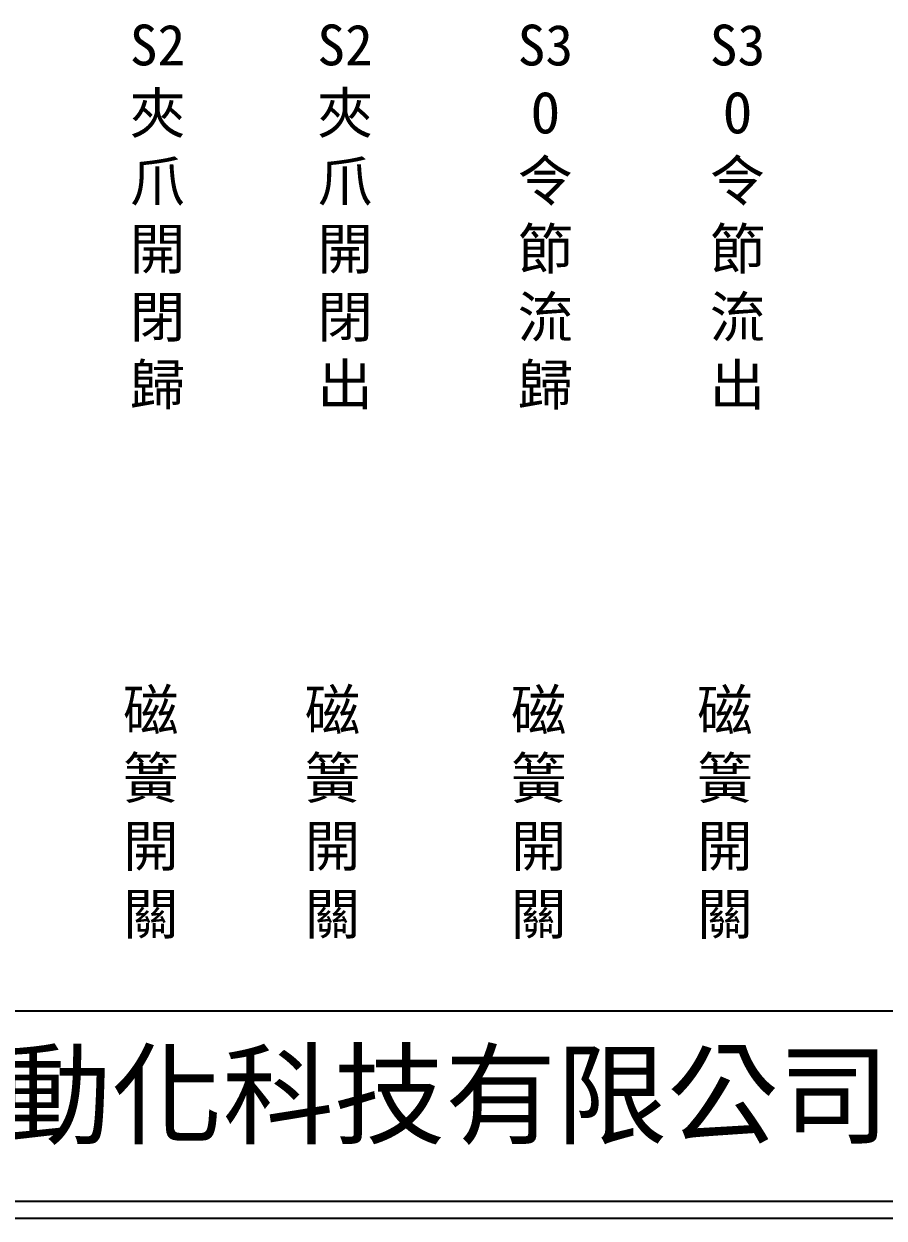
# Model space of a CAD drawing. Extents: x 275 to 562, y 265 to 469.
# Drawn here: x 339.8 to 403.1, y 264.9 to 352.8 of the extents above; entities that cross this region are included whole.
import ezdxf

# ---------------------------------------------------------------- set-up
doc = ezdxf.new("R2010")
doc.units = 0
doc.layers.add('圖框層', color=7, linetype='CONTINUOUS')
doc.layers.add('標尺寸層', color=3, linetype='CONTINUOUS')
doc.styles.add('CNS', font='romanc.shx', dxfattribs={"bigfont": 'chineset.shx'})
doc.styles.add('STSL', font='kaiu.ttf')

msp = doc.modelspace()

# ---------------------------------------------------------------- linework, layer by layer
at = {"layer": '圖框層', "color": 7}
for p, q in [((276.148, 280.195), (560.648, 280.195)), ((276.148, 266.195), (560.648, 266.195)), ((274.898, 264.945), (561.898, 264.945))]:
    msp.add_line(p, q, dxfattribs=at)

# ---------------------------------------------------------------- texts
at = {"layer": '圖框層', "color": 4, "style": 'STSL'}
msp.add_text('泓陞自動化科技有限公司', height=6, dxfattribs=at).set_placement((313.501, 271.022))
at = {"layer": '標尺寸層', "color": 7, "char_height": 3, "width": 4.96081, "attachment_point": 5, "style": 'CNS'}
for s, insert in [('{\\fDFKai-SB|b0|i0|c136|p65;S2\\P夾爪開閉歸}', (349.623, 338.611)), ('{\\fDFKai-SB|b0|i0|c136|p65;S2\\P夾爪開閉出}', (363.43, 338.611)), ('{\\fDFKai-SB|b0|i0|c136|p65;S3\\PO令節流歸}', (378.179, 338.603)), ('{\\fDFKai-SB|b0|i0|c136|p65;S3\\PO令節流出}', (392.323, 338.603)), ('{\\fDFKai-SB|b0|i0|c136|p65;磁簧開關}', (349.13, 294.665)), ('{\\fDFKai-SB|b0|i0|c136|p65;磁簧開關}', (362.506, 294.665)), ('{\\fDFKai-SB|b0|i0|c136|p65;磁簧開關}', (377.686, 294.658)), ('{\\fDFKai-SB|b0|i0|c136|p65;磁簧開關}', (391.399, 294.658))]:
    msp.add_mtext(s, dxfattribs=dict(at, insert=insert))

doc.saveas('drawing.dxf')
